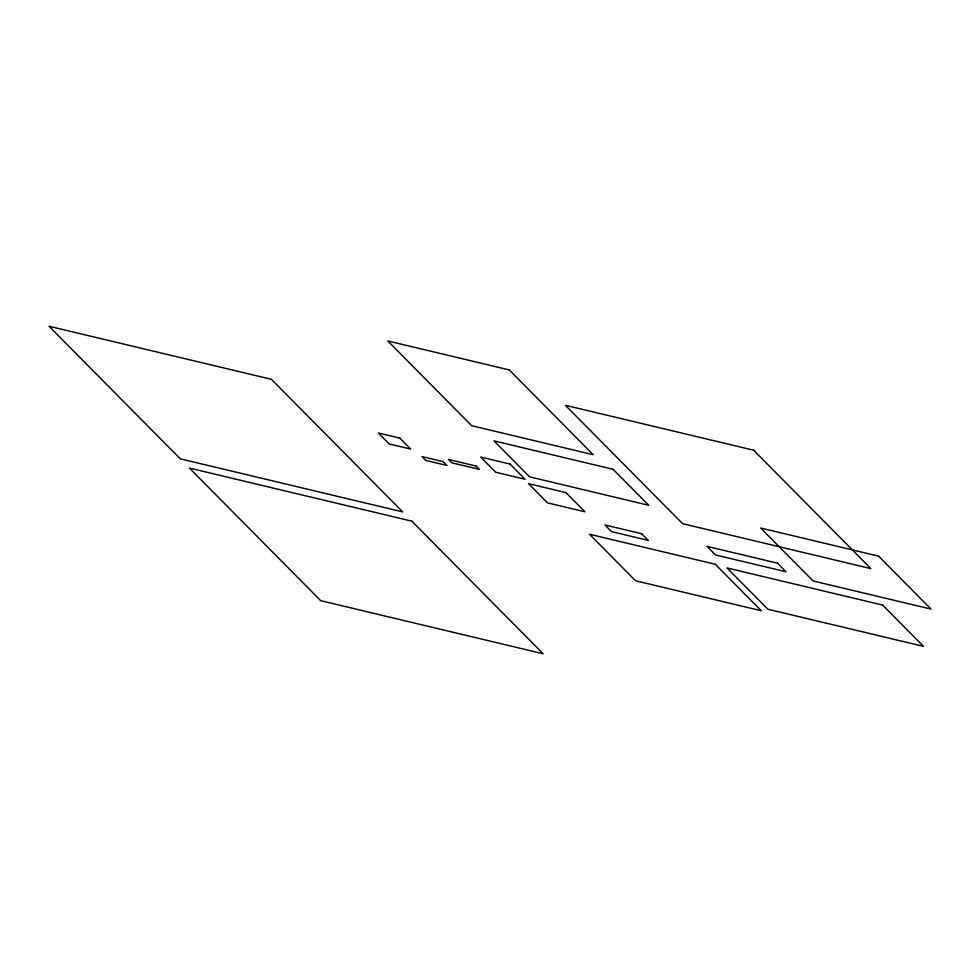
<?xml version="1.0" encoding="UTF-8"?>
<svg xmlns="http://www.w3.org/2000/svg" width="980" height="980" viewBox="0 0 980 980"><rect width="100%" height="100%" fill="white"/><g stroke="black" fill="none" stroke-linecap="round" stroke-linejoin="round"><path stroke-width="1.47" d="M509.269 369.926L387.762 340.942L471.686 425.712L593.194 454.696L509.269 369.926M753.645 450.212L565.387 405.291L682.595 523.675L870.853 568.596L753.645 450.212M271.399 379.309L49 326.242L180.283 458.836L402.682 511.903L271.399 379.309M613.113 469.298L493.957 440.865L529.604 476.856L648.748 505.288L613.113 469.298M509.992 464.042L480.666 457.048L495.709 472.25L525.047 479.245L509.992 464.042M399.779 438.097L378.341 432.988L389.195 443.952L410.632 449.06L399.779 438.097M878.607 556.162L760.676 528.024L813.069 580.944L931 609.082L878.607 556.162M476.133 466.051L448.558 459.473L451.878 462.817L479.453 469.408L476.133 466.051M443.095 461.629L422.049 456.607L425.822 460.416L446.88 465.439L443.095 461.629M565.975 492.609L528.502 483.667L547.477 502.838L584.95 511.781L565.975 492.609M777.544 563.194L707.033 546.375L715.523 554.937L786.021 571.769L777.544 563.194M641.716 533.733L604.917 524.949L611.52 531.626L648.319 540.409L641.716 533.733M715.265 564.26L589.507 534.247L635.555 580.76L761.313 610.76L715.265 564.26M882.6 605.064L726.964 567.922L767.855 609.229L923.491 646.359L882.6 605.064M411.845 521.164L189.446 468.097L320.73 600.691L543.128 653.758L411.845 521.164"/></g></svg>
